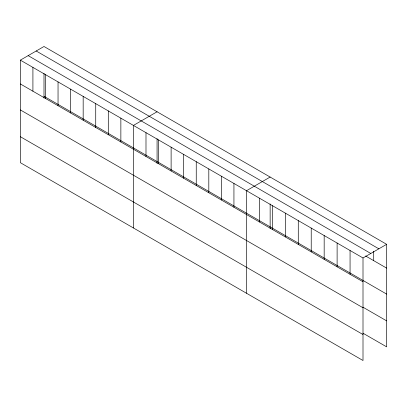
<?xml version="1.0" encoding="UTF-8"?>
<svg xmlns="http://www.w3.org/2000/svg" width="407" height="407" viewBox="0 0 407 407"><rect width="100%" height="100%" fill="white"/><g stroke="black" fill="none" stroke-linecap="round" stroke-linejoin="round"><path stroke-width="0.61" d="M43.997 73.382L43.997 98.102M157.071 138.67L157.071 163.385M270.146 203.953L270.146 228.668M20.35 60.139L363.003 257.967L363.003 360.51L20.35 162.683L20.35 60.139L43.997 46.49L386.65 244.317L386.65 346.861L362.917 333.16M157.071 111.772L133.425 125.422L133.425 227.966M270.146 177.055L246.5 190.705L246.5 293.249M363.003 257.967L386.65 244.317M36.192 50.992L378.846 248.819M28.154 55.637L370.808 253.464M365.613 255.978L386.65 268.121M43.997 96.276L386.65 294.103M20.35 83.944L363.003 281.771M362.917 307.173L386.65 320.874M20.35 109.926L363.003 307.758M20.35 136.701L363.003 334.529M373.707 251.251L373.707 260.648M350.061 250.493L350.061 274.298M337.113 243.02L337.113 266.824M324.17 235.546L324.17 259.351M311.223 228.073L311.223 251.877M298.28 220.599L298.28 244.404M285.338 213.126L285.338 236.93M272.39 205.652L272.39 229.456M259.447 198.178L259.447 221.983M233.939 183.455L233.939 207.255M221.372 176.2L221.372 200.005M208.811 168.946L208.811 192.75M196.245 161.691L196.245 185.495M183.679 154.436L183.679 178.241M171.118 147.186L171.118 170.986M158.552 139.932L158.552 163.736M145.991 132.677L145.991 156.481M120.864 118.167L120.864 141.972M108.298 110.918L108.298 134.717M95.731 103.663L95.731 127.467M83.17 96.408L83.17 120.213M70.604 89.153L70.604 112.958M58.043 81.904L58.043 105.703M45.477 74.649L45.477 98.453M32.916 67.394L32.916 91.199"/></g></svg>
